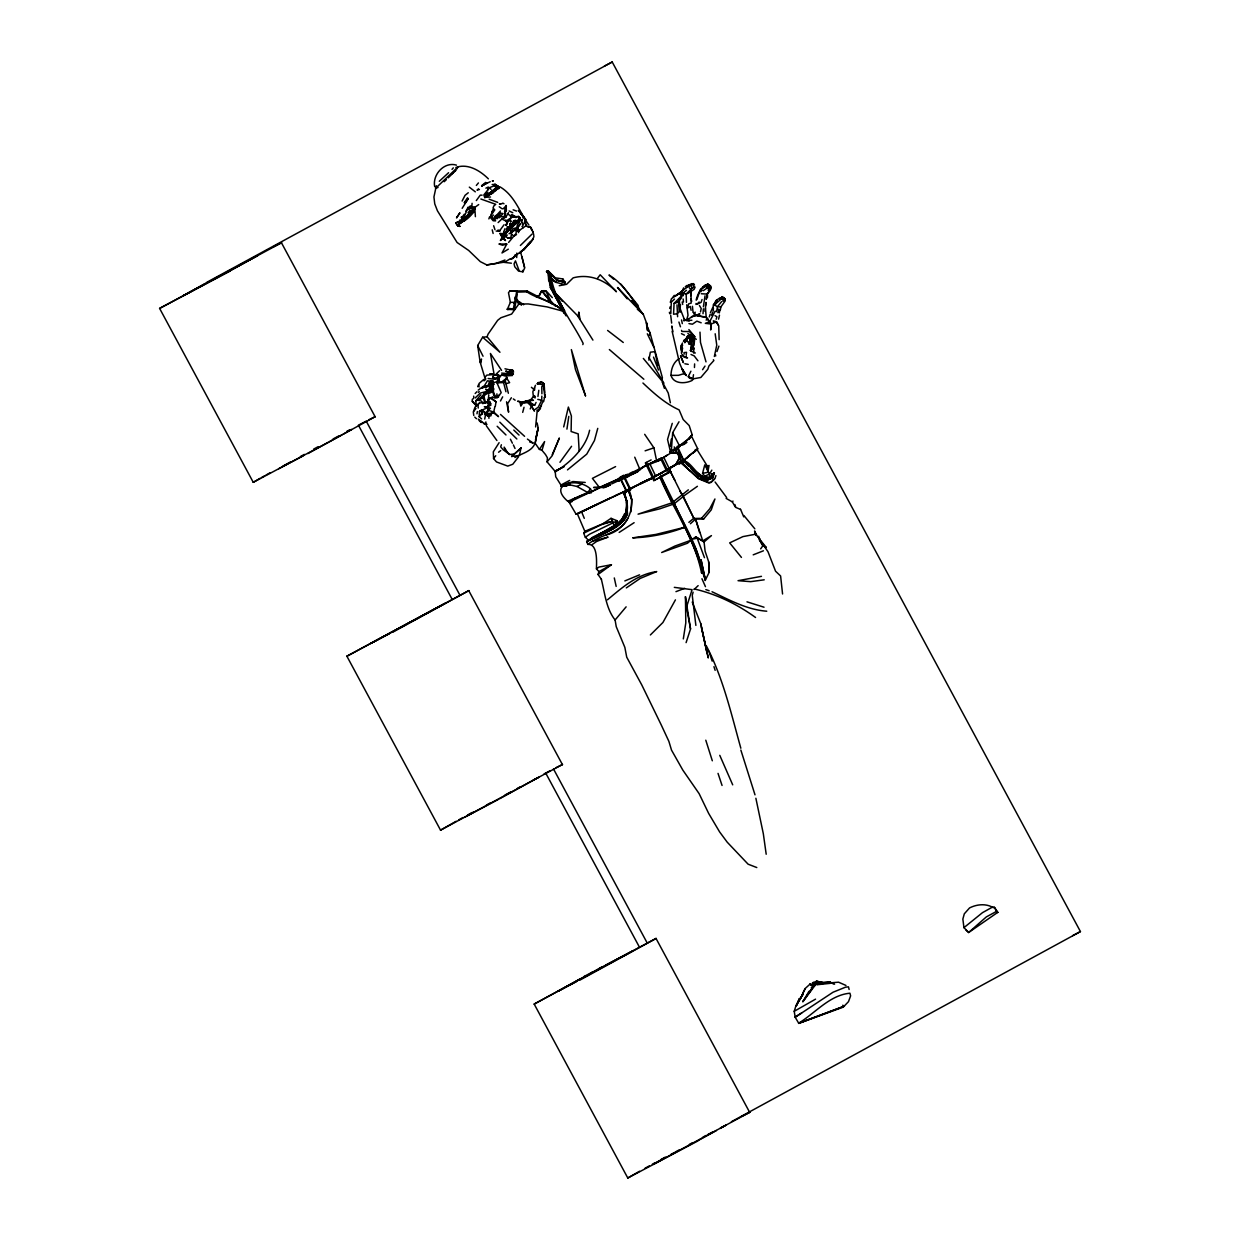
<?xml version="1.0" encoding="UTF-8"?>
<svg xmlns="http://www.w3.org/2000/svg" width="1240" height="1240" viewBox="0 0 1240 1240"><rect width="100%" height="100%" fill="white"/><g stroke="black" fill="none" stroke-linecap="round" stroke-linejoin="round"><path stroke-width="1.5" d="M485.847 421.941L486.049 424.808L478.237 419.104M519.281 221.526L519.079 217.868M541.911 393.793L541.771 386.818L543.538 383.315C543.802 396.754 546.22 383.083 541.539 382.106L537.323 383.532M679.009 421.771L672.669 432.698L671.259 451.763M707.482 297.445L707.513 294.438M508.462 372.481L506.013 371.132L508.462 372.481L513.143 370.683L509.795 369.644L512.957 370.683L508.462 372.481L510.446 372L510.647 374.604L501.503 374.945L498.852 378.479M511.283 224.657L515.329 221.294L518.583 221.108L503.146 235.833L511.299 224.022M534.611 390.089L534.642 387.748M541.586 382.276L537.509 383.532L541.586 382.276L543.601 383.454L543.461 386.942M475.4 216.659L474.765 207.669C474.192 217.744 450.988 229.183 473.975 212.009M468.844 216.117C481.414 196.757 469.759 217.155 466.147 218.504M679.101 310.791L678.73 303.645M492.9 384.044L492.962 381.083M606.375 534.905C625.843 530.394 637.314 508.462 628.99 490.157L624.185 492.543L627.006 501.394L625.968 512.771L620.992 521.699L586.659 541.632C599.928 532.332 620.79 530.813 627.409 513.887L626.898 501.596L623.55 492.946C638.429 523.094 607.166 531.588 586.659 541.632L587.869 544.391C597.788 543.709 596.611 561.596 596.44 568.881L598.936 571.609L598.037 574.492L601.478 579.375M506.633 229.741L511.128 225.478L509.873 223.649M490.668 216.24L492.745 210.103M504.308 234.143L503.657 232.035L504.99 228.641M490.172 193.517L492.559 191.084L486.127 196.525L489.536 193.595M493.923 395.048L492.807 386.88M725.013 301.196L720.827 306.947L717.325 306.683L714.442 304.916L721.168 298.995L724.005 300.158L724.982 299.336L722.052 296.949L719.619 299.119L722.254 296.716L724.951 298.67L724.64 300.669L722.858 301.134M513.624 222.425L514.6 221.387L506.385 229.756M670.716 315.471L671.646 323.082M690.757 295.709L690.882 292.408M699.98 332.134L700.476 342.38L706.01 361.879M704.475 557.69L697.236 538.207L692.447 539.136L695.749 536.874L704.01 541.989L711.45 535.603L702.77 540.888L695.516 518.94L703.716 518.94L711.279 509.826L714.938 498.976L709.745 508.818L701.484 518.351L693.904 518.46L669.321 469.449L674.839 480.206M482.577 409.665L479.462 411.308L479.183 416.733L481.6 418.887M510.647 374.604L512.476 374.185L512.043 371.194M682.511 342.969L681.271 345.495L681.318 350.471M694.462 367.505L694.617 363.909M693.16 347.169L691.114 351.122L695.33 353.012M504.293 379.657L504.231 380.959L502.308 381.812L496.93 382.742L501.208 392.662L496.837 398.133M566.044 315.875C558.543 301.46 539.338 300.421 526.876 291.849L526.923 290.888L509.888 291.028L517.173 291.338M505.579 209.513L505.393 207.778L504.603 211.606L505.781 217.279L502.371 218.488L498.124 222.58M487.956 410.207L488.111 407.402L490.482 408.286L487.956 410.207L486.096 413.989L493.536 412.765L498.511 416.656L493.907 412.099L487.956 410.207L486.964 414.764M724.64 300.669L724.951 298.67M694.183 342.705L694.322 340.411M681.489 353.4L682.605 348.13M462.629 221.108L467.325 209.095L470.627 208.149L467.511 208.196L468.054 207.142M694.865 316.2L695.129 312.108M695.981 304.466L696.043 303.49M704.986 311.364L706.134 302.591M535.618 426.932L537.153 411.184L539.912 408.224L543.244 400.83M679.567 298.67L678.513 302.064L674.08 303.397L673.553 314.216L676.947 313.829L679.923 311.132L679.334 299.894M487.909 402.21L488.808 394.987M687.038 285.897L691.951 283.619L693.873 284.208L693.393 283.557M703.406 308.806L703.003 313.72M709.575 286.564L709.14 284.704L707.653 284.038L702.971 287.742L705.173 285.123M630.773 511.981L631.827 499.55L628.386 490.513L623.55 492.946M498.899 188.449L496.078 188.279L495.147 184.357L498.139 186.139L498.899 188.449C495.271 185.659 492.032 193.44 487.088 194.912L495.411 189.55L496.558 187.472L498.403 187.271L496.682 187.519L487.723 195.455M500.077 233.461L502.262 236.019L500.991 235.802L500.077 233.461L501.999 233.616L502.851 238.623L500.387 240.498L502.929 235.771L504.928 235.6L507.501 237.847L511.019 237.646L511.438 232.856L520.676 224.13M473.541 208.971L472.533 210.645M620.93 521.73C627.688 513.67 627.998 501.859 624.061 492.575M721.168 298.995L722.254 296.716M505.982 210.537L505.595 207.963M713.139 311.132L713.418 308.187M487.909 401.822L484.189 403.155L489.831 401.9L490.808 405.356L488.994 405.341L488.126 401.605L479.4 403.078L476.207 405.697M537.943 396.459L538.811 390.305M473.571 209.312L471.076 213.745M479.183 416.733L482.282 413.695L482.128 410.564L482.282 411.417M487.925 393.762L491.257 392.413L493.567 389.81L492.435 385.64L481.818 387.779M706.599 298.731L706.955 295.213M488.405 401.915L488.622 405.201L487.397 406.813L484.313 406.736L487.32 406.72L488.529 405.093L487.769 401.667M578.336 316.138L578.77 312.062L579.964 318.835M703.375 306.792L705.018 295.849M473.897 207.824L469.293 215.574M482.593 411.014L485.832 413.23L484.716 419.058M624.821 491.954L625.999 490.668L619.845 477.911M705.467 305.846L705.855 302.374M629.936 489.722L623.193 475.711M516.6 292.129L513.283 309.178L507.517 309.442L513.283 309.178L514.352 310.078L517.282 294.438L516.6 292.129L526.876 291.849M486.127 196.525L486.235 195.61M690.913 347.169L691.75 341L688.402 335.916L684.31 341.186M506.091 205.453L506.385 210.506M808.976 991.318L802.885 1001.672L814.897 985.568L809.798 983.971L811.115 985.041L812.774 983.832C818.105 985.351 823.221 980.887 830.118 982.188M525.652 401.481L527.109 400.846L528.271 402.55L533.386 396.599L532.843 391.809L535.463 385.284M496.914 393.84L496.868 395.854L499.518 395.25M480.95 362.793L481.492 359.026L480.143 362.142L485.429 379.595M798.668 1023.171C815.285 1013.08 829.622 995.085 849.912 993.209L850.625 995.844L848.486 1001.657L843.216 1007.144L798.622 1023.418L844.424 1006.121L798.668 1023.171L795.212 1017.25L794.22 1011.298L795.971 1005.671L802.9 994.124L796.343 1005.625L799.443 998.463M514.894 457.514C522.443 453.05 534.207 450.972 535.618 440.68M670.251 446.4L671.321 439.084M693.486 374.728L692.881 378.897L688.51 377.425M566.928 429.133L568.788 416.392M809.999 984.157L805.256 988.435L802.063 994.961M720.394 309.783L720.827 306.947M679.985 308.202L680.558 304.482M686.169 354.749L686.542 352.331L684 352.594L684.201 354.129M707.218 293.632L706.18 299.445M683.318 638.91L685.798 622.899L685.441 596.704L690.54 628.943L686.092 642.63M495.287 406.394L496.031 401.791L492.264 398.784M589.605 430.233C585.869 447.966 570.168 462.489 555.241 471.96L555.721 476.749L560.914 485.026L562.557 485.46L572.911 481.539L585.218 482.453M503.874 218.085L505.564 211.11M688.557 343.837L690.308 344.224L686.588 340.613L687.642 335.931L690.277 339.683L693.067 338.753L694.524 339.853L694.09 345.262M486.933 414.517L488.111 407.402M687.038 339.528L687.673 336.055L686.789 339.512M521.343 221.821L522.893 223.169L523.048 225.308L521.482 220.953M562.495 280.938L562.836 278.923L555.318 277.853L548.25 270.925L546.964 271.017L552.172 286.425M472.579 211.017L473.215 209.002L464.287 221.061L463.729 219.511L468.627 215.001M505.781 217.279L508.555 212.629M503.611 233.942L503.657 232.035M476.3 404.302L475.649 400.954L482.096 397.854L482.375 396.351L484.22 397.374L485.336 402.334M493.086 218.984L496.031 217L494.775 219.496L495.489 220.286M476.982 413.788L477.385 411.51M537.974 428.575L535.556 440.076L538.191 427.955L537.121 422.995M479.4 403.078L477.927 404.659L478.253 408.053M562.836 278.923L565.177 282.472L564.076 284.425L555.288 282.178L550.157 276.846L550.668 274.242L548.25 270.925M692.726 379.812L692.06 380.494C685.271 383.858 673.646 384.229 670.98 375.379C671.088 368.9 673.475 362.096 679.272 358.562M491.552 191.828L497.039 187.504L495.582 187.085L494.884 184.419L492.14 184.558M681.411 292.981L683.628 287.851M515.22 220.581L513.283 221.479L513.422 222.642L507.703 228.811L515.918 220.333L511.128 225.478M517.731 228.703L517.034 230.95M700.492 311.891L701.22 308.528L699.422 305.49M486.25 386.446L491.908 385.764L488.963 390.274L485.708 389.205M534.936 409.51L538.222 407.232L541.694 400.195L541.833 396.134M555.241 471.96L554.714 471.278L564.029 466.659L554.962 471.169L547.088 461.869L547.429 457.808L545.507 454.538L542.004 450.337L539.415 449.392L535.37 443.548M719.278 312.945L720.053 309.473M533.929 236.546L532.301 240.467L528.349 244.885L530.302 242.606M718.596 319.145L719.479 315.162M484.856 197.842L483.817 194.912L487.584 190.293L488.312 187.054L485.894 188.155M521.048 447.996L519.359 455.468L511.655 456.49L521.048 447.996L511.655 456.49M570.261 502.665C571.981 497.132 593.542 492.311 600.16 487.165M545.972 291.416L543.817 290.625L545.972 291.416L550.343 299.894M681.535 352.625L681.535 348.363M494.621 374.852L499.581 376.03L494.868 378.96L492.652 377.255L492.9 376.201M670.22 452.445L678.327 453.483L679.985 456.94L675.971 464.457L670.685 467.449M582.846 344.612L583.141 343.387C571.795 320.555 553.815 300.266 550.668 274.242L556.636 280.116L565.177 282.472L556.636 280.116M669.74 308.435L670.111 306.9M696.833 299.553L700.569 289.183M649.249 335.42L649.946 332.615L647.079 326.197M484.623 411.479L484.561 414.268L488.111 416.16L488.545 414.408L493.536 412.765L494.838 406.921M692.649 470.255L701.05 477.199L707.374 479.896L712.55 477.168L713.326 474.036L712.427 475.463L711.791 473.68M487.692 402.38L488.467 399.311L490.513 397.978L495.938 396.955L494.915 398.381M519.529 222.1L517.452 224.487L516.817 227.865L513.159 228.578L510.555 231.306M563.704 426.917L568.37 407.061L571.392 416.02L571.113 431.52L578.197 433.861L579.126 450.756M522.707 412.362L524.039 407.278M539.663 295.353L541.71 290.718L555.597 306.358M690.54 628.943L686.495 607.197L692.075 589.667L674.312 587.357M743.736 516.863L740.528 509.237M477.648 386.663L479.198 383.362L483.755 379.44M597.757 428.374L594.441 440.557L586.721 454.166L567.486 469.882M506.896 376.728L506.091 379.688L504.525 380.432M473.293 211.715L473.804 209.374L472.332 211.358M482.096 397.854L482.531 395.545L486.607 393.979M693.114 592.162L692.245 595.293L695.873 625.394M691.254 469.107C696.508 473.726 706.087 484.793 713.217 476.78L714.193 473.308L711.574 474.455L714.116 473.2L709.931 477.772L714.193 473.308L709.931 477.617L706.63 478.671L704.398 477.664L691.688 468.72L684.697 460.675L683.968 461.125L688.82 466.442M714.349 356.485L716.767 345.17L715.17 333.777M661.571 380.68L662.408 377.766L649.946 332.615M491.521 413.649L490.885 415.834L488.111 416.16M685.488 319.982L683.674 320.711L686.681 319.781L687.999 315.255L686.728 304.761M687.626 336.102L690.107 339.745L688.743 343.573M716.208 319.207L716.921 316.727L715.015 315.642M702.553 473.37L704.785 464.876L709.528 474.021L709.636 477.478L704.8 476.238L702.553 473.37L707.823 472.316L709.032 465.465L706.397 466.938M672.266 423.336L667.538 439.44L670.778 453.065L656.766 461.528L644.676 466.132L639.995 469.728L599.37 487.382L593.588 487.49L604.81 487.506M542.004 450.337L544.593 441.549L539.415 449.392M535.339 442.525L538.191 427.955M715.108 311.178L709.652 321.764L705.312 323.33L711.125 324.043L710.675 329.995L710.876 323.873L706.18 317.053L696.71 315.688L699.918 313.798L694.943 315.688M717.867 312.62L718.797 309.566L717.371 308.853L717.325 306.683M501.363 444.772L500.696 446.911L503.13 449.732L509.594 454.491L513.221 454.135M648.846 360.112L650.349 352.207L654.906 351.633L657.743 365.072M702.042 299.507L701.096 302.374L697.019 304.203L699.159 302.002M715.914 475.602L714.953 478.532L711.156 482.159L709.048 482.561L698.926 478.423L680.869 462.613C688.339 455.189 696.771 478.129 707.095 478.454L709.187 478.221L714.457 473.06L711.574 474.455M497.674 187.333L495.706 188.077M709.28 316.944L710.163 314.278M713.388 359.724L713.853 360.561L708.923 365.986L707.808 369.303L700.848 377.471L692.881 378.897L688.308 376.526L690.913 371.21M511.05 218.519L510.214 215.543L507.222 213.699M536.61 433.69L536.936 432.714M505.595 206.398L502.99 208.94M794.22 1011.298L815.548 999.146M478.702 204.569L475.726 206.754L471.82 206.972L472.084 203.313M702.786 287.788L704.599 286.858M696.152 300.142C697.407 294.252 703.266 281.154 710.458 285.867L710.954 287.37L708.738 291.075M716.968 351.571L718.89 346.146M488.87 218.891L489.661 216.674L493.164 220.767L495.582 220.891M660.222 476.997L672.049 502.789L673.568 504.091C686.061 528.193 698.663 555.474 705.359 579.979L701.111 559.984L705.359 579.979C700.352 567.269 699.128 553.319 692.075 541.291M480.143 362.142L477.664 345.542L482.639 337.218L499.953 352.269L487.088 336.784L488.018 334.211L497.674 320.308L500.898 317.75L511.639 314.046L518.785 304.048L528.271 303.94L547.057 306.9L563.332 311.256L554.59 292.067L564.665 311.007L552.962 290.625L548.746 277.977L549.521 274.381L546.964 271.017M496.465 216.814L496.465 218.519L497.674 218.565M508.121 220.549L505.362 220.271L507.408 221.712L506.214 225.463L508.121 220.549L509.392 220.115M708.179 290.362L709.171 287.665L707.854 284.224L705.746 285.029L706.769 288.269L703.266 290.687M505.874 211.451L505.192 212.428M682.248 350.982L681.271 348.657L682.636 345.108M543.601 401.651L545.275 394.274M436.325 185.752L433.938 196.974L434.744 203.856L437.441 210.815L457.095 242.498L468.674 250.449L480.314 261.64L486.793 264.926L504.897 262.043L510.338 258.711M711.496 315.27L712.659 312.294M716.255 311.69L717.371 308.853M492.885 380.804L488.622 385.888M469.96 213.575L463.202 220.751L455.746 222.844L457.637 225.711L460.04 226.409M503.068 213.481L499.348 217.775M491.675 380.726L489.475 381.982L487.878 385.779M544.81 396.459L543.57 386.245L542.329 384.322L537.261 384.044M505.936 225.246L507.408 221.712L501.735 218.984M587.853 541.26L592.643 537.214L604.872 531.325L591.976 538.687L606.422 532.224M679.985 456.94L675.382 465.155M475.137 398.009L480.206 393.127L489.242 390.755L492.435 385.64M491.598 385.562L488.901 390.042L486.25 390.135M543.538 388.43L544.081 389.019L543.601 383.454M552.25 454.631L559.364 438.014L552.157 455.762L547.088 461.869M524.691 402.845L526.721 400.799L522.179 402.179M678.543 463.419L680.962 461.729L678.575 456.614M796.343 1005.625L799.32 998.789M507.424 309.132L510.368 302.374L508.478 292.671L509.888 291.028M488.467 399.311L487.336 401.853L485.724 402.225M683.178 461.249L690.076 455.003M963.945 927.644L962.86 919.073L964.317 913.803L969.556 907.928C976.779 904.239 986.033 903.309 993.209 907.618L994.527 907.416L997.812 912.315L968.704 932.465L963.945 927.644L982.483 912.655L992.543 907.06L994.527 907.416M540.284 293.012L539.106 295.616L536.316 296.825M516.708 257.548L516.847 253.053M494.962 378.789L492.854 377.332L493.737 375.41C502.99 371.426 497.054 382.075 492.652 377.255M623.673 518.196L626.138 512.771M481.833 413.044L481.244 414.3L482.282 413.695M504.928 235.6L502.2 236.933L503.735 238.096L507.175 235.011L504.928 235.6L503.735 238.096L505.471 240.576L502.851 238.623M484.22 397.374L483.43 399.032L484.7 401.481M705.157 580.568L709.28 572.089L708.614 561.89M530.224 408.936L531.495 406.286L527.682 402.706L520.056 402.628L520.831 406.1L523.202 402.519M710.412 312.62L715.945 300.56L720.207 297.724M675.443 599.85L662.919 622.495L650.38 634.957M491.722 212.846L493.055 210.118L490.963 216.039L493.35 219.542M518.971 270.258L515.468 260.88L514.058 263.795L514.755 266.771L518.553 271.126L522.893 271.839L524.753 267.825L520.583 251.999L523.962 249.162L510.989 259.284L514.166 257.099M540.516 408.41L538.005 411.479M473.897 209.483L468.302 215.791L473.215 209.328M483.507 387.221L487.413 380.788L492.032 381.44M624.588 513.794L621.953 519.126L614.234 526.163L612.576 521.234L603.105 523.652L584.846 531.325L583.699 533.185L585.342 537.292L588.365 540.036M487.584 190.293L488.808 187.86L493.799 186L495.799 186.682L495.582 184.822M506.85 230.376L502.929 235.771L501.999 233.616L503.363 233.756M802.823 993.318L804.93 989.132M456.878 168.934L457.777 167.121L435.504 188.387L438.046 187.442M500.464 401L502.665 396.846M475.649 400.954L480.918 394.754M709.714 291.245L710.908 288.904L710.458 285.867L706.335 286.564M534.688 405.201L527.109 400.846L533.417 400.318L531.96 399.543L527.109 400.846L532.13 405.341L534.688 405.201L536.083 402.442M462.101 201.066L465.062 195.316L468.271 192.758M478.532 188.821L477.043 190.061L479.43 189.518M476.331 200.554L480.283 195.13L482.096 195.176M674.219 446.927L682.232 461.838L678.993 464.38M802.885 1001.672L814.23 984.777M518.351 232.639L519.684 229.803M670.406 312.403L669.724 313.704L669.383 312.31M488.482 401.109L490.141 397.963L492.822 396.986M684.542 462.039L677.35 446.199M459.544 220.208L462.35 219.899L463.186 218.302M625.875 513.019L619.938 522.428L605.011 531.201M506.772 244.063L502.557 245.226L498.945 244.032L506.772 244.063L501.999 252.976L508.322 249.162M521.916 220.488L522.552 219.294L515.948 222.72M543.88 385.237L543.849 388.787M681.504 295.538L679.132 293.462L675.335 295.911L681.24 291.865L683.674 293.663L674.08 303.397M460.598 223.371L464.473 219.992C463.047 218.876 453.67 226.874 459.993 226.347M471.541 213.373L472.642 211.389M722.781 299.042L723.835 297.492M540.64 292.625L541.71 290.718L552.714 303.986M614.234 526.163L617.272 520.8L611.041 518.32L603.105 523.652M522.133 402.923L522.846 401.683M484.22 395.917L485.615 393.468M713.139 305.055L717.154 300.08M756.803 867.551L748.107 864.187L727.183 842.146L719.603 831.901L708.629 813.363L699.128 793.662L682.853 770.149L671.522 750.123L668.887 741.365L661.214 724.873L641.746 684.883L626.727 657.169L624.851 647.373L616.234 626.65L615.102 619.985L626.122 606.856M541.446 405.635L539.198 409.371M802.9 994.124L799.552 999.827L803.024 994.263M462.52 221.929L463.946 219.945L462.35 219.899L461.373 217.155L462.35 219.899M485.538 387.531L486.282 386.26M711.822 470.146L709.528 474.021L704.8 476.238M681.675 297.709L677.675 302.467M462.164 208.32L468.131 198.85L464.829 203.298L468.069 198.524L464.24 202.74L467.589 197.78M504.075 224.735L499.239 231.322L496.155 231.074M708.722 291.974L706.986 294.066L701.251 293.74M467.186 217.419L464.643 218.891L468.348 215.667L464.008 219.573M702.042 572.616L703.235 571.671L701.499 572.818C694.571 538.114 673.212 509.005 659.726 476.889M468.332 215.806L472.967 209.266M714.907 304.978L717.371 301.103M809.751 991.985L812.029 988.404M684.759 342.581L687.425 338.923M700.864 291.788L702.119 289.85M507.501 231.958L502.929 235.771M627.796 518.46C620 533.665 600.129 534.347 587.869 544.391M702.584 369.706L705.002 366.079M686.449 302.374L686.154 294.082L692.4 287.974L695.097 287.091L694.106 289.354L688.495 293.074L686.154 294.082L682.914 292.966L682.992 295.601M507.671 221.805L510.167 219.588M507.501 237.847L511.019 237.646M492.264 213.59L494.775 209.854L493.024 208.119L493.799 205.979L495.736 204.321L480.872 199.02M735.274 506.989L732.375 501.921L732.964 501.068M689.021 439.317L692.168 434.791L689.207 425.584L683.178 419.507L679.101 409.882C665.369 403.667 654.054 393.483 642.94 383.021M468.286 212.644L470.115 210.04C472.161 214.69 472.626 207.84 472.239 211.467L471.929 211.746M506.555 229.462L515.933 220.736L514.724 220.302M760.663 548.855L762.988 545.6L759.298 539.617M721.587 301.646L717.945 306.094M465.884 211.095L467.325 209.095L468.751 209.452M514.988 230.671L516.135 229.09M461.869 217.574L464.318 214.21M559.953 462.272L571.578 446.276M626.51 490.699L576.104 514.197L569.098 502.262L575.484 497.907L587.729 492.528L590.426 488.886C577.948 477.012 547.026 483.197 567.703 501.255L569.393 501.782M473.866 411.215L475.974 408.379M682.697 295.942L683.674 293.663M500.433 211.017L493.784 218.364L494.962 218.488M597.37 278.458L600.191 274.784L616.435 291.772C604.888 279.946 589.388 273.498 573.175 277.853L566.603 284.317L559.24 285.712M518.537 456.8L512.787 464.24L507.749 466.1L496.512 461.946L493.567 458.552L495.736 455.746M690.417 350.563C692.896 346.549 694.912 339.574 691.192 335.389M684.914 342.612L686.34 340.783M673.087 296.887L674.296 295.353M556.698 281.697L553.769 281.092L548.87 275.714L550.886 285.06L548.746 277.977L548.716 280.659L548.359 275.838L549.521 274.381L546.344 271.576M620.636 523.559L623.596 519.839M493.396 215.062L491.489 217.388M681.396 292.051L671.491 298.623L670.282 302.281M491.304 386.772L493.225 388.322L490.125 391.654L483.879 393.685M506.276 221.774L509.625 218.55M505.176 233.368L508.741 229.478L507.082 226.951M511.252 215.249L511.857 214.504L514.988 216.442M484.05 380.866L485.801 378.774M476.346 185.427L478.423 182.931M484.995 377.255L486.762 375.147L492.249 374.666M688.975 336.846L690.308 335.25M496.248 373.953L499.627 370.698M510.245 225.37L514.135 221.635M530.55 242.312L519.777 253.037M452.011 169.369L453.298 167.865M520.118 223.913L517.762 226.827L518.909 226.021M505.331 379.022L506.742 377.379M473.649 209.358L465.108 218.147M687.1 337.296L683.426 341.496M495.861 190.65L498.371 187.38L492.916 193.006L487.8 195.579L495.504 188.759M811.316 987.66L813.982 984.668M511.361 397.761L507.61 403.729L508.586 412.176L506.54 401.791M685.875 357.275L686.34 356.019M681.535 291.199L692.277 283.728L694.524 285.045M702.971 287.742L705.793 284.999M485.414 195.13L487.956 192.34M683.442 444.292L685.937 441.579M688.433 438.867L692.168 434.791L688.324 439.27L672.824 451.903M497.364 186.775L485.166 197.315L490.513 197.005M533.029 238.979L527.294 245.163L530.704 241.583M520.382 245.474L532.053 234.065M475.168 393.514L476.889 391.716M499.1 442.696L493.318 451.825L493.567 458.552M480.019 399.264L482.081 397.172M481.926 388.228L485.026 386.353L491.753 385.501M679.132 293.462L677.598 294.624M508.648 242.404L516.072 233.43L516.228 231.338L518.583 230.965L525.698 225.959L530.565 227.463L533.2 232.608M478.346 392.382L479.245 391.468M448.586 172.717L439.286 181.273M506.959 231.399L517.499 221.572M968.595 932.527L986.327 916.918L996.015 911.663L997.812 912.315M686.216 458.211L694.788 451.469M478.221 390.089L483.383 386.322M482.716 411.525L481.616 412.594L480.95 410.518M453.22 172.949L448.183 177.847M517.591 228.718L516.228 229.648M507.517 309.442L509.904 308.31M694.075 589.511L698.151 585.636M444.168 181.722L446.354 179.645M505.548 206.879L506.292 206.181L506.339 207.08M491.055 192.712L488.715 194.912L494.218 190.557M686.495 286.425L688.246 286.238L687.193 285.99M708.8 292.438L706.986 294.066M496.976 187.442L499.115 187.317L487.413 194.912L496.31 189.55M454.475 171.647L455.901 170.345M490.668 192.278L486.219 196.199M487.413 194.912L499.115 187.317M511.578 221.046L510.74 221.805L509.656 220.333M479.647 399.094L481.585 397.327M690.401 523.745L695.5 519.142L693.796 518.274L688.882 522.35M679.923 491.118L683.349 496.434L674.421 503.579L660.874 476.191L665.183 474.021M465.729 218.581L463.636 220.441L464.643 218.891M463.946 219.945L457.637 225.711L455.793 222.874L464.876 218.736L471.029 211.684L468.239 213.017M489.475 381.982C491.675 384.741 503.254 379.332 498.093 380.293M452.29 173.616L455.591 170.593M598.037 574.492L611.429 564.712L598.92 567.083L596.44 568.881M694.648 451.763L697.748 448.88L691.657 436.433L678.373 446.571M477.927 404.659L475.075 407.123L473.308 411.913L473.773 415.493M498.526 188.713L498.139 186.139M488.157 378.51L494.651 379.238L499.875 376.138L491.908 374.17M674.498 299.072L671.321 302.095L670.778 313.767M683.318 496.279L697.407 486.297M685.286 286.781L686.851 285.464M509.842 225.417L511.299 224.192M500.154 213.156L496.481 216.706L496.558 218.131L500.557 215.543L501.239 216.752L503.146 216.659M485.693 182.389L481.585 185.767L490.234 181.722M529.511 401.558L531.96 399.543M688.355 489.846L672.902 502.107M701.499 572.818L702.336 572.136M713.217 476.78C706.025 484.685 696.539 473.85 691.688 468.72M680.233 294.05L683.116 292.702M690.261 350.331L691.796 349.091M692.943 452.988L696.617 449.748L688.246 456.196M607.445 599.835C622.108 587.589 636.988 574.384 656.72 571.578L640.197 578.429L626.308 587.9M498.573 452.243L500.728 450.554M667.058 472.44L669.879 470.255M509.392 230.299L510.291 229.617M686.449 290.331L682.914 292.966M670.871 452.755L678.327 453.483M712.55 477.168L707.374 479.896M686.681 319.781L695.485 315.192L706.784 317.719M346.906 656.255L440.557 830.165L456.118 821.298M464.814 817.005L466.023 816.555M698.213 1140.769L627.781 1178L534.192 1004.09L585.296 976.144M471.789 208.738L472.812 207.963M480.795 398.861L482.949 397.25M683.225 460.459L687.968 457.079M497.349 215.342L500.185 213.28L502.401 213.388M691.269 316.928L694.571 315.146L693.532 312.511M598.936 571.609L611.429 564.712M492.311 192.68L495.473 190.325M472.161 399.466L473.37 398.567M488.328 406.627L490.064 405.341L489.831 401.9M486.979 196.075L488.901 194.665M585.342 537.292L589.636 534.177L617.272 520.8M682.465 445.098L685.627 442.866M683.767 444.54L686.913 442.324M510.989 259.284L515.499 256.122M488.25 407.309L479.462 411.308M592.332 544.453L596.642 541.462L608.081 537.091L592.457 541.291M795.212 1017.25L833.063 992.217L845.602 987.149L848.47 986.854L849.121 989.489M712.954 480.035L714.472 478.981L710.892 482.5L708.738 482.949L698.492 478.749L680.869 462.613M494.233 189.767L487.723 194.696L491.319 192.944M569.331 502.045L575.484 497.907L567.703 501.255M253.27 482.344L159.619 308.419L257.765 255.533L230.501 270.63M627.781 1178L639.546 1171.257M544.251 397.621L545.461 396.815M619.163 532.425L634.12 522.675M671.553 466.814L656.022 475.881L622.914 492.048M509.005 233.771L515.84 229.137M664.795 471.448L675.939 464.768M714.147 322.121L713.279 320.959L715.852 321.486L718.363 325.314L716.736 321.764L711.125 324.043L710.055 321.191L708.552 321.129M675.505 448.322L669.615 451.949M658.719 460.521L661.726 458.599M658.626 460.954L661.618 459.032M492.017 192.913L487.8 195.579L492.559 193.145M688.525 285.96L693.501 283.697M586.659 541.632L605.911 530.627L591.433 538.548M467.248 217.139L469.356 215.806L466.023 218.008L467.589 217.403M678.249 446.261L679.412 445.532M664.593 456.785L667.306 455.111M668.67 468.751L674.095 465.341M668.763 468.968L678.513 462.954M486.746 182.962L481.678 186.047L486.824 183.04M487.397 194.68L490.389 192.867M795.259 1016.877L801.676 1012.971M491.784 191.999L497.07 189.023M678.947 446.989L680.187 446.245M583.699 533.185L601.524 524.613L612.576 521.234L611.041 518.32M672.778 466.209L684.883 459.42M350.982 429.768L343.17 434.171M725.555 1125.424L720.285 1128.431M493.861 190.727L496.186 189.41M260.152 478.284L253.208 482.344L328.104 442.401M677.149 463.636L681.582 461.218M677.257 463.853L680.218 462.179M659.168 459.079L634.384 471.386M659.757 474.315L662.331 472.673M665.787 487.444L660.874 476.191M466.891 815.796L473.913 811.905M654.178 1163.631L665.26 1157.509M261.625 477.462L264.585 475.819M282.798 466.178L290.672 461.838M266.011 475.029L270.258 472.688M341.884 434.868L329.422 441.688M458.909 819.764L463 817.516M644.955 1168.282L649.326 1165.879M716.472 1130.539L698.725 1140.211M467.526 815.052L472.239 812.479M652.287 1164.252L655.278 1162.624M205.453 283.34L183.458 295.585L281.651 242.684L272.567 247.225M731.399 1121.72L1080.443 931.581L612.219 62L206.631 282.41M392.553 632.307L468.937 590.55L346.844 656.255L445.052 603.353L370.745 643.421L389.143 633.841M544.112 773.884L550.374 770.598M580.025 978.995L558.031 991.24L576.429 981.677M579.839 980.143L656.224 938.37L598.564 968.982M660.92 1159.555L665.322 1157.152M670.747 1154.502L673.661 1152.921M300.406 456.537L304.358 454.398M486.375 805.086L490.327 802.947M674.979 1152.208L678.947 1150.053M229.989 271.188L159.557 308.419M663.726 457.173L670.685 471.65L653.79 480.624L645.343 462.892L651.139 459.916M648.908 464.597L661.602 457.901L667.322 469.836L654.627 476.548L667.322 469.836M653.79 480.624L670.685 471.65M671.755 502.805L674.095 503.874L688.51 533.355M673.304 504.293L674.018 503.905L684.682 525.372M583.714 976.717L593.046 971.679M313.642 449.113L318.231 446.648M307.938 453.561L375.286 416.625L368.885 419.756M499.581 798.777L538.702 777.279L533.231 780.022M591.495 972.78L602.206 966.751M689.378 1144.412L692.199 1142.893M507.067 375.24L505.455 376.108L501.503 374.945M606.189 532.239L616.652 526.628L624.449 519.514L627.409 513.887L626.448 502.029M504.913 795.073L511.035 791.787M498.17 799.537L467.31 815.889M303.242 455.808L278.737 468.72M517.204 788.485L520.304 786.842M606.205 964.89L632.338 951.188L534.13 1004.09M702.941 1137.142L706.04 1135.499M346.751 431.396L349.897 429.722M683.612 340.504L686.542 338.954M470.068 207.901L471.82 206.972M333.017 439.007L338.721 435.984M812.774 983.832C812.479 980.158 820.71 982.917 822.849 982.607L816.447 981.259M707.591 1134.678L713.294 1131.639M560.914 485.026L569.671 480.423M655.185 460.97L642.398 467.248M657.091 475.509L660.3 473.82M499.844 204.12L502.479 203.484M620.109 477.168L623.813 475.23L630.773 489.676L628.959 490.978M604.407 66.061L612.219 62M496.093 215.419L495.303 215.822L497.488 217.961M1072.616 935.642L1080.443 931.581M629.068 473.773L633.346 471.557M741.939 1116.202L749.875 1112.249L653.31 1164.376M347.216 431.536L351.416 429.443M688.866 337.776L690.401 336.908L691.517 338.753M720.518 1127.858L725.989 1125.099M556.171 767.591L562.572 764.46L440.495 830.18M615.598 466.596L592.41 478.361L599.37 487.382M624.386 478.314L637.593 471.727M633.671 487.196L640.259 483.864M508.478 372.263L512.957 370.435M597.711 504.215L577.421 513.933L584.846 531.325M609.584 498.341L582.087 511.578M623.317 476.253L627.347 474.285M627.642 474.502L569.098 502.262M637.546 471.371L624.216 478.005M647.807 480.175L629.393 489.056M640.042 484.204L653.062 477.958M499.937 382.199L497.178 381.563L496.93 382.742L503.595 382.618L505.439 381.719L504.696 380.045M633.005 473.525L638.182 471.029M640.801 483.414L656.038 476.16M640.104 483.414L648.334 479.493M611.707 483.894L622.868 478.656M628.37 476.361L618.109 481.229L621.411 479.71M633.361 473.696L638.585 471.231M576.104 514.197L616.792 494.946M505.006 260.012L496.108 263.407L486.793 264.926M605.942 486.591L610.266 484.577M606.236 486.839L610.529 484.825M647.792 479.957L653.666 477.214M647.264 480.392L653.65 477.431M618.652 478.454L621.984 476.92M560.945 486.436L569.889 484.871L576.925 486.436L582.443 483.894M497.039 187.504L497.24 187.736M626.122 491.04L629.982 489.304M626.076 491.443L628.649 490.296M616.311 495.008L623.178 492.079M629.501 489.289L633.64 487.444M510.601 225.463L509.671 223.929M502.525 381.315L504.324 380.541M514.538 255.301L516.119 254.634M469.34 206.553L471.216 205.778M624.821 580.925L639.561 574.833M516.538 234.562L513.779 236.236L512.043 234.406M603.198 487.692L610.204 484.856M673.568 504.091L659.726 508.85L638.058 514.166L672.049 502.789M680.962 461.729L683.302 460.365L676.621 447.19M682.232 461.838L684.666 460.877M753.207 554.838L763.437 550.793M695.129 449.887L697.748 448.88M511.918 217.263L514.089 216.427M675.955 591.65L684.635 588.333M686.65 286.487L688.541 285.774M625.255 492.916L626.929 491.381L620.868 478.749M496.914 187.721L498.899 187.023L498.031 187.271M706.072 320.029L708.443 319.222M645.11 450.833L653.914 447.841L656.766 461.528M690.107 339.745L691.595 340.923L690.2 343.929L691.486 340.923L690.277 339.683M682.248 462.318L684.837 461.482M512.461 375.519L508.075 375.767M707.095 478.454L710.334 477.431M683.86 371.675L686.293 375.519L684.077 373.628L678.451 375.333L670.98 375.379M541.539 382.106L537.99 382.618M691.889 320.214L686.169 320.649M505.951 383.733L509.625 382.649L506.587 378.045M704.925 286.704L703.003 287.2M519.079 220.534L517.902 219.759M706.769 288.269L710.613 287.913M455.886 167.477C467.79 163.122 480.143 170.639 488.374 178.855M511.438 217.356L517.685 216.829M488.854 403.418L490.978 403.682M761.468 576.337L738.048 580.692L750.696 581.653L764.228 579.808M561.937 486.483L569.889 484.871L561.627 486.359M512.476 374.185L513.438 374L511.299 374.356M561.193 486.545L569.889 484.871M496.961 397.094L498.65 396.815L495.086 396.676M515.468 216.535L512.29 217.031L517.483 216.535M493.132 384.338L494.311 384.168M831.126 982.793L838.535 982.188L845.974 985.443M812.495 982.777L817.036 983.599L830.288 982.282L834.582 984.219M816.928 984.39L822.957 983.615M816.819 984.762L830.366 983.32M496.884 186.93L494.962 186.264M679.38 457.265L677.66 453.654M688.076 285.386L690.696 285.123M482.639 337.218L487.088 336.784M689.177 285.169L690.634 285.045M489.335 402.876L490.42 402.799M504.975 368.776L513.143 370.683M489.443 386.772L491.164 386.678M483.461 394.428L485.382 394.336M510.368 302.374L514.445 302.312M489.676 373.783L492.311 373.736M549.521 274.381L549.894 276.66L551.707 276.644M816.385 980.918L821.376 982.529M488.994 388.399L490.56 388.523M507.144 309.07L512.926 308.899M499.332 203.871L500.696 203.949M503.254 262.26L511.376 263.206M484.111 423.987L486.964 424.328L484.67 423.414M497.256 188.093L495.147 184.357M591.154 492.978L587.729 492.528L576.925 486.436M811.115 985.041L814.897 985.568L810.929 984.529M721.525 297.538L724.982 299.336M688.96 323.625L692.447 324.198L696.865 321.129L701.189 322.803M508.974 309.194L514.027 309.876M766.754 611.212C747.069 609.739 729.554 600.036 712.039 591.759M820.446 982.158L823.949 982.731M493.629 185.179L494.683 185.365M684.852 363.769L688.246 364.374M521.218 401.9L517.591 401.249L520.04 401.714M817.067 983.351L812.836 982.591L817.036 983.599M513.747 303.18L514.6 303.351M501.657 373.116L507.95 373.628L513.593 372.047L513.081 370.853M499.503 375.503L495.876 374.651M537.773 399.357L541.694 400.195M704.754 477.509L707.265 478.067M478.237 400.288L481.43 401.032L482.918 403.744M701.484 518.351L703.716 518.94M707.637 478.284L700.615 475.726M473.742 208.831L474.688 209.079M456.46 165.137C444.23 161.355 432.186 174.793 434.713 186.728M556.714 279.93L565.177 282.472M525.698 225.959L529.186 227.044M746.976 601.834L764.026 607.212M497.953 230.051L500.247 230.795M722.052 297.011L724.749 298.949M512.771 212.722L509.113 210.955M529.666 441.952L533.278 443.145L527.418 439.1M705.824 589.605L709.14 590.751M694.23 588.969C716.146 593.945 737.196 604.159 755.563 617.489M497.705 202.368L489.149 199.19M513.143 209.808L516.615 211.095M492.42 387.887L493.721 388.368M757.656 536.703L760.043 538.935M735.785 507.439L740.497 509.392M695.5 519.142L693.904 518.46L683.349 496.434M707.637 284.255L709.125 284.937M680.404 292.392L682.682 294.329M830.288 982.282L833.234 983.677M526.923 290.888L558.589 307.04M681.442 333.669L684.449 335.126M491.118 189.379L488.808 187.86M490.141 397.963L496.031 401.791M481.321 410.239L483.337 411.37M502.882 203.143L503.982 203.763M726.129 498.403L732.375 501.921M762.988 545.6L766.304 547.476L758.57 537.974M695.749 536.874L702.693 540.826M537.013 410.114L538.423 410.952M494.853 184.714L497.782 186.45M501.936 208.708L499.239 206.739M692.494 348.363L693.687 349.106L693.78 353.121M762.771 545.678L759.438 539.772M684.031 356.671L687.549 357.895L684.728 357.337L682.124 354.562L684.031 356.671L682.294 355.399M637.36 309.272L643.281 314.262L646.986 324.214M553.521 291.865L551.428 288.874L548.746 277.977L550.359 287.541L563.332 311.256L557.179 306.264M513.314 398.924L515.143 400.195M687.89 333.483L696.291 339.326M519.715 302.033L523.652 304.761M535.138 397.963L533.386 396.599M475.68 405.124L472.207 400.799M507.377 227.09L508.555 228.036M469.309 187.132L475.323 191.844M513.251 215.543L516.042 217.651M607.6 330.445L623.271 342.488M691.005 354.469L694.183 355.88L697.934 360.794M519.777 218.24L518.894 217.558L519.746 218.659M643.855 379.223L609.351 349.556M688.308 376.526L691.068 378.789M499.953 186.837C514.554 195.331 519.607 212.087 528.938 225.106M490.575 383.408L493.474 385.81M966.007 930.155L968.704 932.465M531.402 387.283L534.083 389.608M524.582 436.31L500.495 414.439M631.563 300.545L638.646 308.326M499.813 422.158L516.863 438.991M504.2 447.129L506.989 451.763M498.79 213.931L500.557 215.543M509.594 454.491L505.068 450.027M480.128 420.716L482.065 422.53M474.781 417.121L476.454 418.717M613.614 279.171L608.995 275.017C623.41 283.65 632.059 299.026 641.591 312.124M505.982 434.961L497.163 426.265M513.794 430.063L519.048 435.07M674.018 503.905L670.53 497.767M534.223 395.606L535.37 396.707M479.089 420.531L481.104 422.453M522.009 226.393L523.311 227.664M490.854 388.756L492.543 391.267M552.327 297.631L546.096 290.873M643.281 314.262L617.489 287.478L627.223 298.84M472.068 401.218L474.734 404.023M510.415 223.2L511.717 224.889M515.143 297.026L521.404 305.226M689.192 287.649L691.161 289.819M743.923 515.546L754.835 528.845M690.122 285.107L692.4 287.974M681.752 461.916L689.409 470.534M562.293 301.18L552.962 290.625L577.406 315.534L592.921 340.101M684.806 460.691L691.812 468.596M643.343 358.438L661.23 380.06M513.887 220.875L514.662 221.79M571.036 500.929L571.811 501.859M688.882 329.577L695.02 336.954L689.316 331.56L681.845 331.452L681.55 330.351M741.443 557.427L729.678 542.872L742.931 536.61L755.951 534.146L756.013 535.401L754.556 530.968L757.454 536.625M528.875 401.745L534.471 411.107L531.495 406.286M615.102 619.985C605.988 608.484 604.857 592.921 601.292 579.111M541.71 290.718L552.203 303.986M496.899 440.525L486.421 425.925M674.514 448.4L677.056 453.453M689.207 335.342L690.401 336.908M759.671 539.571L767.994 551.722L775.558 571.221L780.611 575.98L782.564 593.976M683.984 318.649L684.65 319.563M715.077 481.988L726.656 497.55M620.961 284.177L638.058 305.35L638.476 307.458M692.091 346.952L693.687 349.106L692.261 346.069M495.938 396.955L491.784 390.321M550.359 287.541L553.505 291.927M644.676 434.31L653.914 447.841M518.785 304.048L514.786 298.251M564.169 313.379L558.558 302.358M493.629 225.742L494.962 229.695M495.271 216.225L496.558 218.131M680.481 326.802L678.915 322.044M697.485 450.321L706.939 465.465L707.823 472.316M501.549 370.357L490.42 353.462L494.186 374.914M520.149 219.062L518.304 216.21L520.087 217.682L520.32 219.852M994.31 907.525L997.549 912.562M754.649 532.224L756.524 535.153M504.168 448.167L505.672 450.539M686.293 375.519L682 368.745L684.077 373.628L683.271 370.078M692.277 283.728L693.904 287.06M590.426 488.886L592.054 491.768M546.747 296.081L548.886 299.91M648.784 357.306L663.927 383.207M563.332 311.256L552.745 291.788L549.894 276.66M281.48 242.838L375.131 416.749M468.767 590.674L562.418 764.584M656.053 938.494L749.704 1112.42M459.854 595.045L366.219 421.135L358.406 425.196L452.042 599.121M553.505 768.971L647.14 942.88M545.693 773.032L639.329 946.941M706.226 645.653C723.091 677.738 731.135 713.527 740.838 748.216M672.669 432.698L679.659 446.183M477.664 345.542L483.042 356.221M510.4 439.208L512.399 443.192M709.497 284.967L710.288 286.548M692.804 345.697L694.214 348.564M660.501 476.393L670.468 497.875M647.311 333.793L653.899 347.324M660.517 458.335L666.252 470.27M649.993 464.163L655.697 476.114M646.412 462.474L654.875 480.175M670.375 402.752L668.251 393.049L662.269 381.75L664.376 388.322M531.201 403.372L532.13 405.341M513.375 444.928L515.019 448.477M680.807 462.303L681.256 463.279M688.246 318.99L689.177 321.036L684.341 319.393L679.83 307.877L680.435 312.031M684.077 373.628L679.582 363.243L672.111 331.235M508.369 393.251L505.439 381.719M701.949 578.739L705.452 586.675M688.557 533.262L700.011 560.666L702.413 572.275C698.771 547.522 684.542 525.977 674.421 503.579M503.595 382.618L505.936 391.731M634.74 457.188L639.995 469.728M581.963 512.725L584.288 518.351M494.884 184.419L495.799 186.682M719.774 755.331L732.701 784.843M692.23 602.051L700.708 623.534L708.273 657.96L701.452 627.719M524.442 267.313L521.962 256.726M653.511 357.104L658.518 370.016M673.025 331.747L671.662 326.554M498.232 376.759L499.364 380.37M628.386 490.513L631.687 499.534M734.855 504.51L735.63 506.742M708.877 651.279L712.179 661.137M718.022 773.388L722.052 785.462M740.854 750.061L755.005 794.84M713.946 666.655L715.139 670.329M705.793 740.202L712.318 760.787M690.928 298.716L691.718 301.32M709.14 284.704L709.59 286.176M695.516 518.94L699.593 532.549M496.946 378.371L497.674 381.486M492.203 229.787L493.132 233.476M755.873 798.25L763.329 833.745L766.196 854.236M473.262 209.328L472.393 210.815M682.155 301.987L682.713 304.466M493.225 388.322L493.567 389.81M532.921 231.322L533.836 235.492M691.114 310.31L690.261 306.435L687.409 308.094L688.665 303.831L691.145 303.134L690.975 291.726M614.296 577.948L616.156 586.396M706.18 317.053L705.498 308.357M648.272 331.297L646.428 322.632L647.048 329.995M700.708 623.534L706.816 652.24M758.71 536.222L758.911 537.214M681.566 319.951L682.294 323.625M842.843 1005.16L843.216 1007.144M677.598 316.712L677.009 304.823M543.88 385.516L544.903 392.398M492.978 388.167L493.551 394.909M715.542 354.779L715.697 355.973M522.722 270.367L522.893 271.839M693.082 312.449L692.416 306.28M704.025 541.725L705.111 551.196L708.753 562.03L709.032 572.369M683.163 299.01L683.472 302.079M685.441 596.704L686.495 607.197M478.873 384.834L479.058 387.035M488.839 416.175L488.947 418.329M517.948 227.106L518.087 229.787M690.959 347.68L691.114 351.122M719.123 339.667L718.735 325.655M473.696 396.134L473.711 397.575M671.879 325.981L671.894 327.484M681.271 345.495L681.271 348.657M524.814 220.085L524.505 222.89L526.225 225.277L524.814 220.085M457.126 217.016L456.521 217.93L459.932 212.769L457.126 217.016M529.046 243.815L523.807 249.813L529.046 243.815M690.943 540.253L687.503 543.229L661.664 552.513L674.886 546.065L690.943 540.253M684.991 527.202C668.329 533.634 650.535 537.308 632.695 537.85L655.913 534.425L684.991 527.202M493.21 180.869L492.42 180.978L493.21 180.869M523.559 216.969L518.351 210.335L525.9 219.713L523.559 216.969M521.374 213.761L520.552 212.799L523.683 217.744L521.374 213.761M532.208 230.315L530.332 226.858L532.208 230.315M682.171 359.678L680.528 355.787L683.411 362.654L682.171 359.678M585.513 395.824L575.468 369.536L571.361 349.603L585.513 395.824"/></g></svg>
